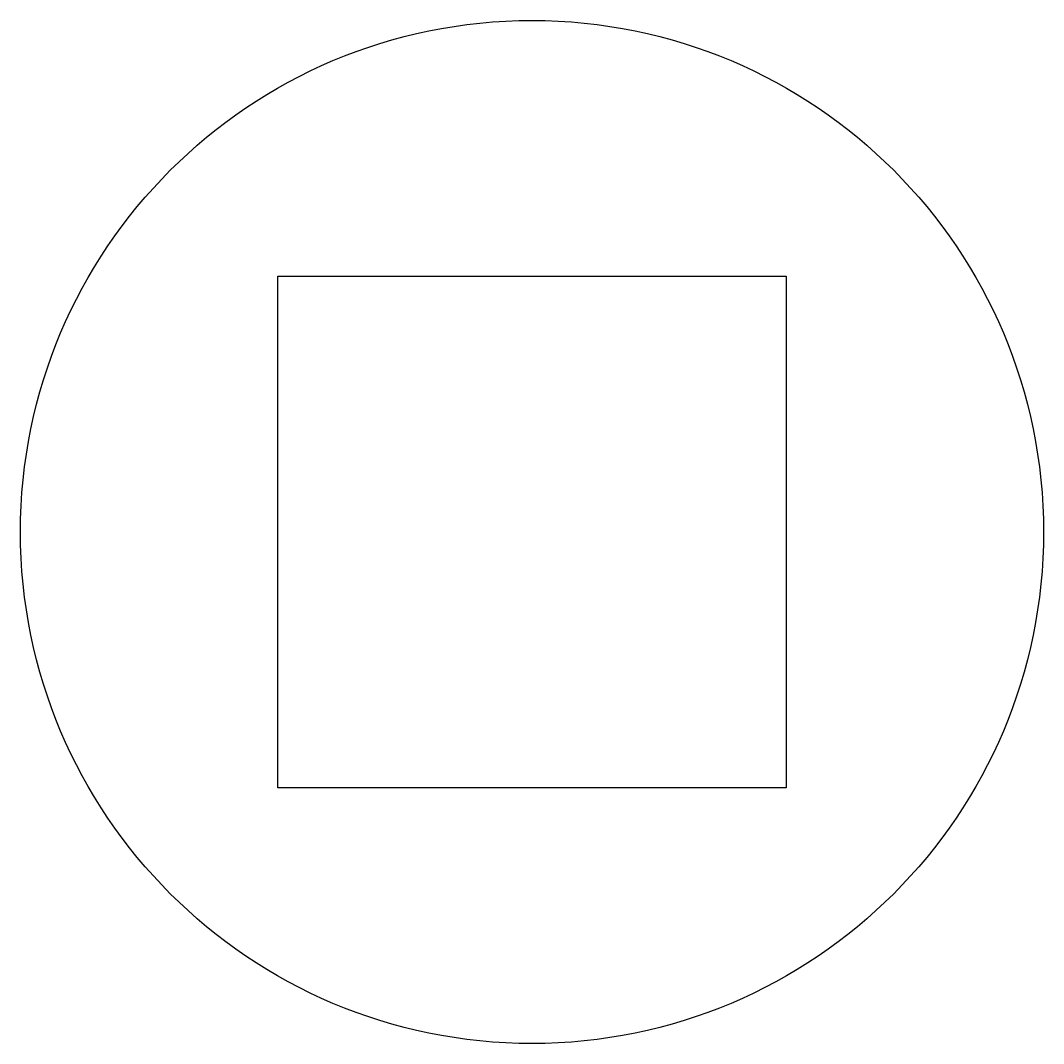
# Model space of a CAD drawing. Extents: x -0.94 to 0.94, y -0.94 to 0.94.
import ezdxf

# ---------------------------------------------------------------- set-up
doc = ezdxf.new("R2010")
doc.units = 0

msp = doc.modelspace()

# ---------------------------------------------------------------- linework, layer by layer
at = {"flags": 128}
msp.add_lwpolyline([(-0.4656, 0.4688), (0.4656, 0.4688), (0.4656, -0.4688), (-0.4656, -0.4688)], close=True, dxfattribs=at)
msp.add_circle((0, 0), 0.9375)

doc.saveas('drawing.dxf')
